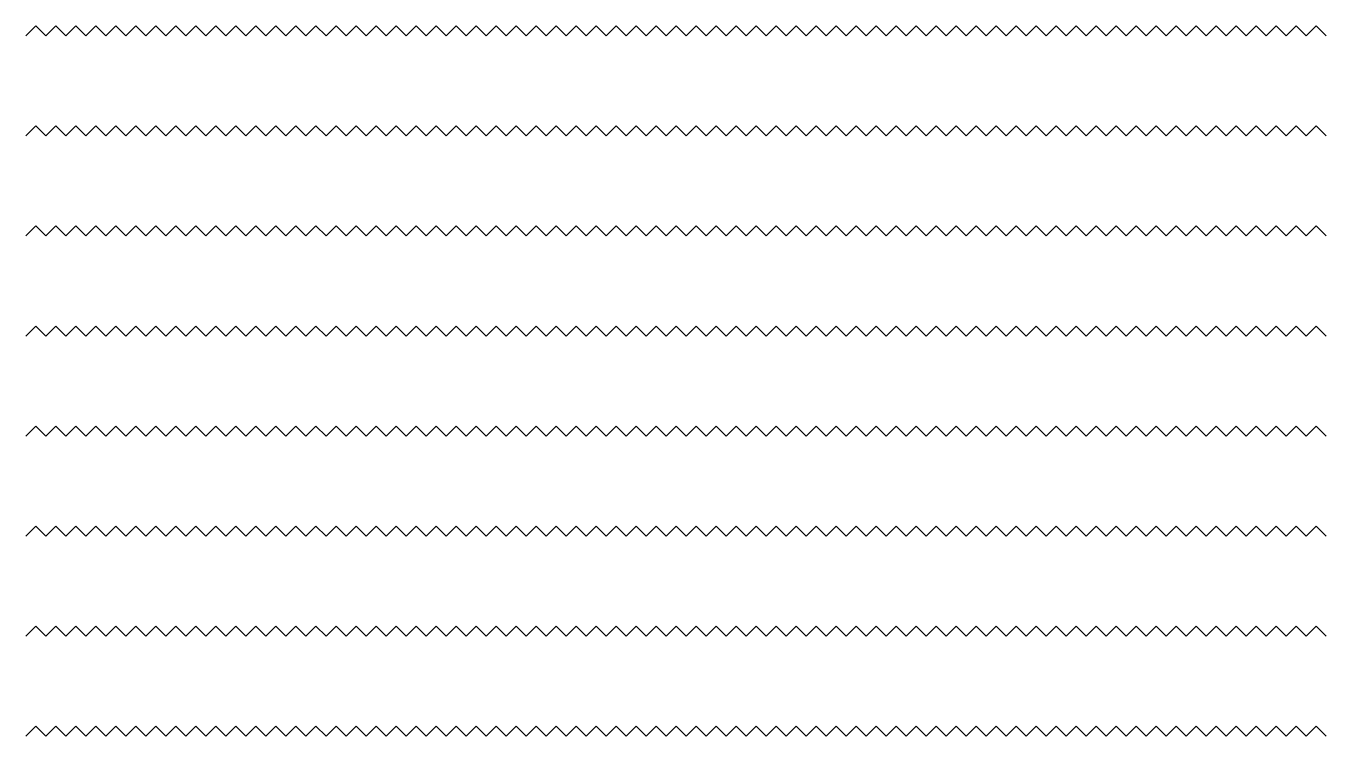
# Model space of a CAD drawing. Header units: metres. Extents: x 0 to 130, y 0 to 71.
import ezdxf

# ---------------------------------------------------------------- set-up
doc = ezdxf.new("R2010")
doc.units = ezdxf.units.M

msp = doc.modelspace()

# ---------------------------------------------------------------- linework, layer by layer
at = {"color": 1}
for points in [[(0, 70), (1, 71), (2, 70), (3, 71), (4, 70), (5, 71), (6, 70), (7, 71), (8, 70), (9, 71), (10, 70), (11, 71), (12, 70), (13, 71), (14, 70), (15, 71), (16, 70), (17, 71), (18, 70), (19, 71), (20, 70), (21, 71), (22, 70), (23, 71), (24, 70), (25, 71), (26, 70), (27, 71), (28, 70), (29, 71), (30, 70), (31, 71), (32, 70), (33, 71), (34, 70), (35, 71), (36, 70), (37, 71), (38, 70), (39, 71), (40, 70), (41, 71), (42, 70), (43, 71), (44, 70), (45, 71), (46, 70), (47, 71), (48, 70), (49, 71), (50, 70), (51, 71), (52, 70), (53, 71), (54, 70), (55, 71), (56, 70), (57, 71), (58, 70), (59, 71), (60, 70), (61, 71), (62, 70), (63, 71), (64, 70), (65, 71), (66, 70), (67, 71), (68, 70), (69, 71), (70, 70), (71, 71), (72, 70), (73, 71), (74, 70), (75, 71), (76, 70), (77, 71), (78, 70), (79, 71), (80, 70), (81, 71), (82, 70), (83, 71), (84, 70), (85, 71), (86, 70), (87, 71), (88, 70), (89, 71), (90, 70), (91, 71), (92, 70), (93, 71), (94, 70), (95, 71), (96, 70), (97, 71), (98, 70), (99, 71), (100, 70), (101, 71), (102, 70), (103, 71), (104, 70), (105, 71), (106, 70), (107, 71), (108, 70), (109, 71), (110, 70), (111, 71), (112, 70), (113, 71), (114, 70), (115, 71), (116, 70), (117, 71), (118, 70), (119, 71), (120, 70), (121, 71), (122, 70), (123, 71), (124, 70), (125, 71), (126, 70), (127, 71), (128, 70), (129, 71), (130, 70)], [(0, 60), (1, 61), (2, 60), (3, 61), (4, 60), (5, 61), (6, 60), (7, 61), (8, 60), (9, 61), (10, 60), (11, 61), (12, 60), (13, 61), (14, 60), (15, 61), (16, 60), (17, 61), (18, 60), (19, 61), (20, 60), (21, 61), (22, 60), (23, 61), (24, 60), (25, 61), (26, 60), (27, 61), (28, 60), (29, 61), (30, 60), (31, 61), (32, 60), (33, 61), (34, 60), (35, 61), (36, 60), (37, 61), (38, 60), (39, 61), (40, 60), (41, 61), (42, 60), (43, 61), (44, 60), (45, 61), (46, 60), (47, 61), (48, 60), (49, 61), (50, 60), (51, 61), (52, 60), (53, 61), (54, 60), (55, 61), (56, 60), (57, 61), (58, 60), (59, 61), (60, 60), (61, 61), (62, 60), (63, 61), (64, 60), (65, 61), (66, 60), (67, 61), (68, 60), (69, 61), (70, 60), (71, 61), (72, 60), (73, 61), (74, 60), (75, 61), (76, 60), (77, 61), (78, 60), (79, 61), (80, 60), (81, 61), (82, 60), (83, 61), (84, 60), (85, 61), (86, 60), (87, 61), (88, 60), (89, 61), (90, 60), (91, 61), (92, 60), (93, 61), (94, 60), (95, 61), (96, 60), (97, 61), (98, 60), (99, 61), (100, 60), (101, 61), (102, 60), (103, 61), (104, 60), (105, 61), (106, 60), (107, 61), (108, 60), (109, 61), (110, 60), (111, 61), (112, 60), (113, 61), (114, 60), (115, 61), (116, 60), (117, 61), (118, 60), (119, 61), (120, 60), (121, 61), (122, 60), (123, 61), (124, 60), (125, 61), (126, 60), (127, 61), (128, 60), (129, 61), (130, 60)], [(0, 50), (1, 51), (2, 50), (3, 51), (4, 50), (5, 51), (6, 50), (7, 51), (8, 50), (9, 51), (10, 50), (11, 51), (12, 50), (13, 51), (14, 50), (15, 51), (16, 50), (17, 51), (18, 50), (19, 51), (20, 50), (21, 51), (22, 50), (23, 51), (24, 50), (25, 51), (26, 50), (27, 51), (28, 50), (29, 51), (30, 50), (31, 51), (32, 50), (33, 51), (34, 50), (35, 51), (36, 50), (37, 51), (38, 50), (39, 51), (40, 50), (41, 51), (42, 50), (43, 51), (44, 50), (45, 51), (46, 50), (47, 51), (48, 50), (49, 51), (50, 50), (51, 51), (52, 50), (53, 51), (54, 50), (55, 51), (56, 50), (57, 51), (58, 50), (59, 51), (60, 50), (61, 51), (62, 50), (63, 51), (64, 50), (65, 51), (66, 50), (67, 51), (68, 50), (69, 51), (70, 50), (71, 51), (72, 50), (73, 51), (74, 50), (75, 51), (76, 50), (77, 51), (78, 50), (79, 51), (80, 50), (81, 51), (82, 50), (83, 51), (84, 50), (85, 51), (86, 50), (87, 51), (88, 50), (89, 51), (90, 50), (91, 51), (92, 50), (93, 51), (94, 50), (95, 51), (96, 50), (97, 51), (98, 50), (99, 51), (100, 50), (101, 51), (102, 50), (103, 51), (104, 50), (105, 51), (106, 50), (107, 51), (108, 50), (109, 51), (110, 50), (111, 51), (112, 50), (113, 51), (114, 50), (115, 51), (116, 50), (117, 51), (118, 50), (119, 51), (120, 50), (121, 51), (122, 50), (123, 51), (124, 50), (125, 51), (126, 50), (127, 51), (128, 50), (129, 51), (130, 50)], [(0, 40), (1, 41), (2, 40), (3, 41), (4, 40), (5, 41), (6, 40), (7, 41), (8, 40), (9, 41), (10, 40), (11, 41), (12, 40), (13, 41), (14, 40), (15, 41), (16, 40), (17, 41), (18, 40), (19, 41), (20, 40), (21, 41), (22, 40), (23, 41), (24, 40), (25, 41), (26, 40), (27, 41), (28, 40), (29, 41), (30, 40), (31, 41), (32, 40), (33, 41), (34, 40), (35, 41), (36, 40), (37, 41), (38, 40), (39, 41), (40, 40), (41, 41), (42, 40), (43, 41), (44, 40), (45, 41), (46, 40), (47, 41), (48, 40), (49, 41), (50, 40), (51, 41), (52, 40), (53, 41), (54, 40), (55, 41), (56, 40), (57, 41), (58, 40), (59, 41), (60, 40), (61, 41), (62, 40), (63, 41), (64, 40), (65, 41), (66, 40), (67, 41), (68, 40), (69, 41), (70, 40), (71, 41), (72, 40), (73, 41), (74, 40), (75, 41), (76, 40), (77, 41), (78, 40), (79, 41), (80, 40), (81, 41), (82, 40), (83, 41), (84, 40), (85, 41), (86, 40), (87, 41), (88, 40), (89, 41), (90, 40), (91, 41), (92, 40), (93, 41), (94, 40), (95, 41), (96, 40), (97, 41), (98, 40), (99, 41), (100, 40), (101, 41), (102, 40), (103, 41), (104, 40), (105, 41), (106, 40), (107, 41), (108, 40), (109, 41), (110, 40), (111, 41), (112, 40), (113, 41), (114, 40), (115, 41), (116, 40), (117, 41), (118, 40), (119, 41), (120, 40), (121, 41), (122, 40), (123, 41), (124, 40), (125, 41), (126, 40), (127, 41), (128, 40), (129, 41), (130, 40)], [(0, 30), (1, 31), (2, 30), (3, 31), (4, 30), (5, 31), (6, 30), (7, 31), (8, 30), (9, 31), (10, 30), (11, 31), (12, 30), (13, 31), (14, 30), (15, 31), (16, 30), (17, 31), (18, 30), (19, 31), (20, 30), (21, 31), (22, 30), (23, 31), (24, 30), (25, 31), (26, 30), (27, 31), (28, 30), (29, 31), (30, 30), (31, 31), (32, 30), (33, 31), (34, 30), (35, 31), (36, 30), (37, 31), (38, 30), (39, 31), (40, 30), (41, 31), (42, 30), (43, 31), (44, 30), (45, 31), (46, 30), (47, 31), (48, 30), (49, 31), (50, 30), (51, 31), (52, 30), (53, 31), (54, 30), (55, 31), (56, 30), (57, 31), (58, 30), (59, 31), (60, 30), (61, 31), (62, 30), (63, 31), (64, 30), (65, 31), (66, 30), (67, 31), (68, 30), (69, 31), (70, 30), (71, 31), (72, 30), (73, 31), (74, 30), (75, 31), (76, 30), (77, 31), (78, 30), (79, 31), (80, 30), (81, 31), (82, 30), (83, 31), (84, 30), (85, 31), (86, 30), (87, 31), (88, 30), (89, 31), (90, 30), (91, 31), (92, 30), (93, 31), (94, 30), (95, 31), (96, 30), (97, 31), (98, 30), (99, 31), (100, 30), (101, 31), (102, 30), (103, 31), (104, 30), (105, 31), (106, 30), (107, 31), (108, 30), (109, 31), (110, 30), (111, 31), (112, 30), (113, 31), (114, 30), (115, 31), (116, 30), (117, 31), (118, 30), (119, 31), (120, 30), (121, 31), (122, 30), (123, 31), (124, 30), (125, 31), (126, 30), (127, 31), (128, 30), (129, 31), (130, 30)], [(0, 20), (1, 21), (2, 20), (3, 21), (4, 20), (5, 21), (6, 20), (7, 21), (8, 20), (9, 21), (10, 20), (11, 21), (12, 20), (13, 21), (14, 20), (15, 21), (16, 20), (17, 21), (18, 20), (19, 21), (20, 20), (21, 21), (22, 20), (23, 21), (24, 20), (25, 21), (26, 20), (27, 21), (28, 20), (29, 21), (30, 20), (31, 21), (32, 20), (33, 21), (34, 20), (35, 21), (36, 20), (37, 21), (38, 20), (39, 21), (40, 20), (41, 21), (42, 20), (43, 21), (44, 20), (45, 21), (46, 20), (47, 21), (48, 20), (49, 21), (50, 20), (51, 21), (52, 20), (53, 21), (54, 20), (55, 21), (56, 20), (57, 21), (58, 20), (59, 21), (60, 20), (61, 21), (62, 20), (63, 21), (64, 20), (65, 21), (66, 20), (67, 21), (68, 20), (69, 21), (70, 20), (71, 21), (72, 20), (73, 21), (74, 20), (75, 21), (76, 20), (77, 21), (78, 20), (79, 21), (80, 20), (81, 21), (82, 20), (83, 21), (84, 20), (85, 21), (86, 20), (87, 21), (88, 20), (89, 21), (90, 20), (91, 21), (92, 20), (93, 21), (94, 20), (95, 21), (96, 20), (97, 21), (98, 20), (99, 21), (100, 20), (101, 21), (102, 20), (103, 21), (104, 20), (105, 21), (106, 20), (107, 21), (108, 20), (109, 21), (110, 20), (111, 21), (112, 20), (113, 21), (114, 20), (115, 21), (116, 20), (117, 21), (118, 20), (119, 21), (120, 20), (121, 21), (122, 20), (123, 21), (124, 20), (125, 21), (126, 20), (127, 21), (128, 20), (129, 21), (130, 20)], [(0, 10), (1, 11), (2, 10), (3, 11), (4, 10), (5, 11), (6, 10), (7, 11), (8, 10), (9, 11), (10, 10), (11, 11), (12, 10), (13, 11), (14, 10), (15, 11), (16, 10), (17, 11), (18, 10), (19, 11), (20, 10), (21, 11), (22, 10), (23, 11), (24, 10), (25, 11), (26, 10), (27, 11), (28, 10), (29, 11), (30, 10), (31, 11), (32, 10), (33, 11), (34, 10), (35, 11), (36, 10), (37, 11), (38, 10), (39, 11), (40, 10), (41, 11), (42, 10), (43, 11), (44, 10), (45, 11), (46, 10), (47, 11), (48, 10), (49, 11), (50, 10), (51, 11), (52, 10), (53, 11), (54, 10), (55, 11), (56, 10), (57, 11), (58, 10), (59, 11), (60, 10), (61, 11), (62, 10), (63, 11), (64, 10), (65, 11), (66, 10), (67, 11), (68, 10), (69, 11), (70, 10), (71, 11), (72, 10), (73, 11), (74, 10), (75, 11), (76, 10), (77, 11), (78, 10), (79, 11), (80, 10), (81, 11), (82, 10), (83, 11), (84, 10), (85, 11), (86, 10), (87, 11), (88, 10), (89, 11), (90, 10), (91, 11), (92, 10), (93, 11), (94, 10), (95, 11), (96, 10), (97, 11), (98, 10), (99, 11), (100, 10), (101, 11), (102, 10), (103, 11), (104, 10), (105, 11), (106, 10), (107, 11), (108, 10), (109, 11), (110, 10), (111, 11), (112, 10), (113, 11), (114, 10), (115, 11), (116, 10), (117, 11), (118, 10), (119, 11), (120, 10), (121, 11), (122, 10), (123, 11), (124, 10), (125, 11), (126, 10), (127, 11), (128, 10), (129, 11), (130, 10)], [(0, 0), (1, 1), (2, 0), (3, 1), (4, 0), (5, 1), (6, 0), (7, 1), (8, 0), (9, 1), (10, 0), (11, 1), (12, 0), (13, 1), (14, 0), (15, 1), (16, 0), (17, 1), (18, 0), (19, 1), (20, 0), (21, 1), (22, 0), (23, 1), (24, 0), (25, 1), (26, 0), (27, 1), (28, 0), (29, 1), (30, 0), (31, 1), (32, 0), (33, 1), (34, 0), (35, 1), (36, 0), (37, 1), (38, 0), (39, 1), (40, 0), (41, 1), (42, 0), (43, 1), (44, 0), (45, 1), (46, 0), (47, 1), (48, 0), (49, 1), (50, 0), (51, 1), (52, 0), (53, 1), (54, 0), (55, 1), (56, 0), (57, 1), (58, 0), (59, 1), (60, 0), (61, 1), (62, 0), (63, 1), (64, 0), (65, 1), (66, 0), (67, 1), (68, 0), (69, 1), (70, 0), (71, 1), (72, 0), (73, 1), (74, 0), (75, 1), (76, 0), (77, 1), (78, 0), (79, 1), (80, 0), (81, 1), (82, 0), (83, 1), (84, 0), (85, 1), (86, 0), (87, 1), (88, 0), (89, 1), (90, 0), (91, 1), (92, 0), (93, 1), (94, 0), (95, 1), (96, 0), (97, 1), (98, 0), (99, 1), (100, 0), (101, 1), (102, 0), (103, 1), (104, 0), (105, 1), (106, 0), (107, 1), (108, 0), (109, 1), (110, 0), (111, 1), (112, 0), (113, 1), (114, 0), (115, 1), (116, 0), (117, 1), (118, 0), (119, 1), (120, 0), (121, 1), (122, 0), (123, 1), (124, 0), (125, 1), (126, 0), (127, 1), (128, 0), (129, 1), (130, 0)]]:
    msp.add_lwpolyline(points, dxfattribs=at)

doc.saveas('drawing.dxf')
